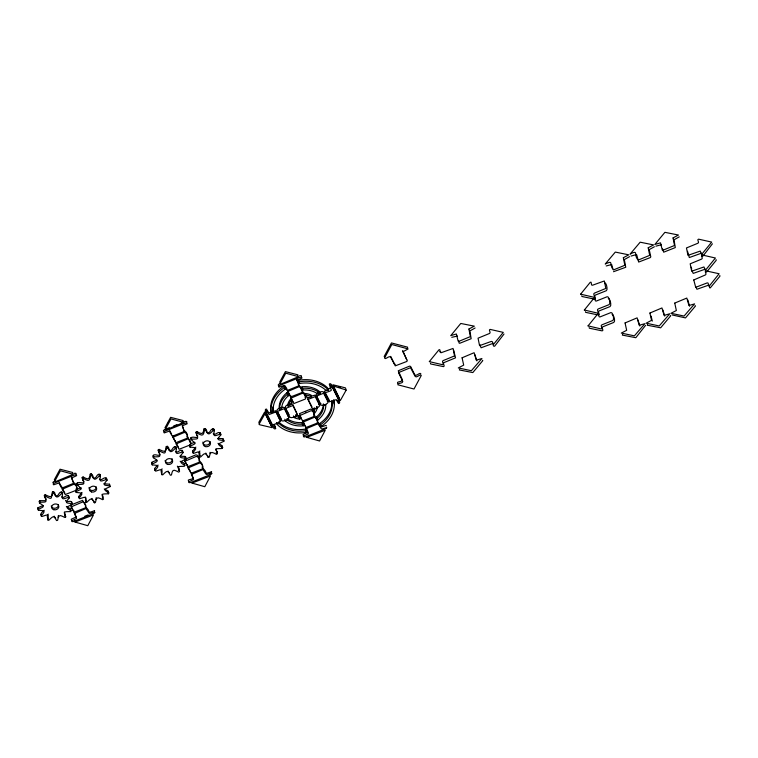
<?xml version="1.0" encoding="UTF-8"?>
<svg xmlns="http://www.w3.org/2000/svg" width="758" height="758" viewBox="0 0 758 758"><rect width="100%" height="100%" fill="white"/><g stroke="black" fill="none" stroke-linecap="round" stroke-linejoin="round"><path stroke-width="1.14" d="M100.245 476.687L100.009 474.489L99.023 474.214C96.152 474.461 96.664 479.047 93.66 477.938M176.263 449.115L176.027 446.917L175.041 446.642C172.113 446.926 172.559 451.882 169.356 450.224M323.694 405.445L323.657 406.392A21.224 16.894 -13.2 0 1 317.09 418.312L317.782 420.065L318.549 419.449A23.375 18.609 -13.2 0 0 325.826 405.142L325.807 404.601L323.694 405.445L323.325 403.862M55.486 495.419L54.69 492.776L53.543 491.667L52.473 491.857C50.398 497.873 53.629 500.517 45.613 496.319L44.75 496.907C47.763 503.056 45.603 501.967 39.89 502.222L39.454 503.056C45.632 506.751 43.898 506.657 38.27 509.376L38.393 510.229C44.874 510.892 45.821 510.494 41.197 515.876L41.832 516.52C47.394 514.871 49.109 513.033 47.887 519.96L48.863 520.234C52.975 516.207 53.685 514.881 56.537 520.557L57.599 520.367C58.783 514.322 59.664 514.796 64.837 517.487L65.7 516.899C62.687 510.75 64.847 511.849 70.56 511.584L70.996 510.759L70.21 508.656L66.334 506.467M169.318 450.072L168.522 447.419L167.376 446.32L166.305 446.5C164.23 452.526 167.461 455.17 159.445 450.972L158.583 451.56C161.596 457.709 159.436 456.619 153.722 456.875L153.287 457.709C159.464 461.404 157.73 461.309 152.102 464.029L152.225 464.881C158.706 465.535 159.654 465.147 155.03 470.519L155.665 471.173C161.227 469.524 162.942 467.686 161.719 474.612L162.695 474.887C166.807 470.86 167.518 469.534 170.37 475.209L171.431 475.02C172.616 468.975 173.497 469.448 178.67 472.139L179.532 471.552L179.39 470.055L178.556 467.279L177.344 466.17M168.38 422.462L168.731 421.486M184.459 459.765L186.866 464.815M287.263 390.029L289.954 395.297M74.654 520.395L74.9 520.879M209.928 453.511L210.032 452.308M288.135 406.155L288.182 405.918A14.933 11.882 -13.2 0 1 290.807 400.916L290.437 399.324A14.933 11.882 -13.2 0 0 287.813 404.327L288.135 406.155L290.684 404.8A12.782 10.167 -13.2 0 1 291.659 402.962L290.532 399.22M316.853 406.44L317.176 408.259A14.933 11.882 -13.2 0 1 314.542 413.262L313.329 409.633A12.782 10.167 -13.2 0 0 314.02 408.41M70.75 505.235L73.138 510.371M175.79 442.255L178.556 447.637M305.853 427.038L308.023 432.268L303.048 434.524L303.228 435.225A2.757 2.198 -13.2 0 0 303.57 435.291M58.034 517.344L58.394 515.44M95.849 499.569L96.2 497.655M314.295 407.785L314.674 409.367A12.782 10.167 -13.2 0 1 313.698 411.215L313.509 411.49M43.121 505.491L37.9 507.794L38.393 510.229M80.935 487.707L76.312 489.545M156.953 460.134L152.33 461.973L151.733 462.446L152.538 463.545M158.071 465.071L155.362 467.468L154.66 468.937L155.03 470.519M194.768 442.359L191.025 443.61M93.101 513.621L92.864 513.138M210.108 474.641L209.606 474.157M420.889 373.921C420.065 371.752 416.635 376.536 414.882 375.011L410.59 366.417L409.557 366.133L398.234 370.785L402.422 379.881C402.716 382.24 396.254 381.227 397.533 383.226M41.197 515.876L40.828 514.284L41.529 512.815L44.201 510.267M68.627 496.983L68.248 495.704C65.558 494.728 63.776 499.086 61.578 496.916M68.874 496.348L69.253 497.94C64.62 503.312 65.576 502.924 72.057 503.577L72.181 504.43C66.552 507.159 64.818 507.055 70.996 510.759M104.253 488.976L108.024 490.881L108.811 492.984L108.375 493.809C102.662 494.074 100.501 492.975 103.514 499.124L102.652 499.712C97.479 497.021 96.598 496.547 95.413 502.592L94.352 502.781C91.5 497.106 90.78 498.432 86.677 502.45L85.701 502.184C86.924 495.258 85.199 497.096 79.647 498.745L78.642 496.509L82.016 492.492M79.012 498.091C83.636 492.719 82.688 493.107 76.198 492.454L75.715 490.019L76.52 491.118M106.433 479.208L106.063 477.928C103.372 476.953 101.591 481.302 99.393 479.141M106.688 478.573L107.067 480.165C102.434 485.537 103.391 485.148 109.872 485.802L109.995 486.655C104.367 489.384 102.633 489.28 108.811 492.984M182.46 451.635L182.081 450.356C179.39 449.38 177.609 453.729 175.411 451.569M182.706 451.001L183.085 452.592C178.452 457.965 179.409 457.576 185.89 458.23L186.013 459.083C180.385 461.811 178.651 461.707 184.829 465.412L184.393 466.236C181.939 466.739 175.107 465.346 179.172 469.373L178.301 470.557M215.973 448.992L217.328 453.142L216.485 454.364C211.311 451.673 210.43 451.2 209.246 457.245L208.185 457.425C205.333 451.759 204.613 453.085 200.51 457.102L199.534 456.837C200.756 449.911 199.032 451.749 193.48 453.398L192.475 451.162L195.848 447.144M192.845 452.744C197.468 447.372 196.521 447.76 190.031 447.106L189.661 445.524M220.265 433.86L219.896 432.581C217.205 431.605 215.424 435.954 213.225 433.794M220.521 433.225L220.891 434.817C216.267 440.19 217.224 439.801 223.705 440.455L223.828 441.308C218.2 444.036 216.466 443.932 222.644 447.627L222.208 448.461C219.744 448.963 212.922 447.571 216.987 451.597L217.347 453.777M280.062 419.96L275.666 410.741L268.739 412.93L266.465 409.083L265.584 409.301A2.757 2.198 -13.2 0 0 265.537 411.007L273.145 426.261M345.79 388.674L345.373 387.85L332.895 384.761L339.148 397.779M451.759 337.301L457.453 336.078M606.201 265.963L611.668 264.514L612.824 268.73M672.024 314.921L685.497 317.915L695.474 306.014L695.143 305.626M85.427 497.21L85.701 502.184M39.454 503.056L39.511 500.64L45.196 500.668M76.198 492.454L76.084 491.601C85.389 487.385 79.997 489.668 76.899 483.689L77.325 482.865L79.183 482.495L83.01 482.884M77.269 485.281L77.325 482.865M70.617 509.168L70.56 511.584M108.432 491.392L108.375 493.809M153.287 457.709L153.343 455.293C155.579 453.483 158.63 456.989 160.033 454.213M190.031 447.106L189.917 446.254C199.221 442.037 193.83 444.321 190.732 438.342L191.158 437.508L193.015 437.148L196.843 437.537M191.101 439.924L191.158 437.508M184.023 464.654L184.45 463.82L183.398 462.655L180.167 461.271M217.982 443.335L221.857 445.533L222.208 448.461M326.414 425.987L325.959 425.399L320.748 427.19L318.218 422.509L317.232 422.301M585.441 311.671L585.602 312.343L597.351 314.797M172.597 435.509L174.852 440.73M317.242 421.221L314.987 416L314.153 415.659M52.473 491.857L52.852 493.439C51.895 498.783 48.417 496.12 45.243 494.737L44.381 495.325L44.523 496.822L46.2 499.124M93.471 477.91L92.504 474.991L91.348 473.892L90.287 474.072C89.112 480.127 88.222 479.653 83.048 476.962L82.186 477.54L83.02 480.563M90.287 474.072L90.666 475.664C89.482 481.709 88.601 481.235 83.427 478.544L82.565 479.132C85.578 485.281 83.408 484.191 77.704 484.447M166.305 446.5L166.684 448.092C165.727 453.436 162.25 450.773 159.076 449.39L158.204 449.968L158.81 452.659M207.171 432.448L206.337 429.644L205.181 428.545L204.12 428.725C202.936 434.779 202.054 434.296 196.881 431.615L196.019 432.193C197.866 439.242 199.951 439.1 191.537 439.1M204.12 428.725L204.499 430.317C203.315 436.362 202.433 435.888 197.26 433.197L196.398 433.784L196.625 434.884M186.913 422.092L186.601 421.505A2.757 2.198 -13.2 0 0 184.507 421.647L181.247 422.945M631.044 256.071L636.36 254.584M655.897 246.17L661.364 244.72M430.449 363.281L430.61 363.954L443.43 366.635C445.562 366.389 442.132 363.234 444.103 362.551L455.53 357.842L453.654 350.177M581.727 295.81L581.879 296.482L593.637 298.936M589.165 327.532L589.326 328.205L602.146 330.876C604.268 330.659 600.848 327.475 602.818 326.793L613.753 322.444C615.809 321.582 613.592 314.21 612.085 314.447M48.237 514.132L47.271 516.17L47.887 519.96M162.07 468.785L161.103 470.822L161.719 474.612M199.885 451.01L198.918 453.047L199.534 456.837M182.327 425.816L184.241 431.435L172.976 436.021L171.981 435.803L169.366 431.094L164.249 432.913L163.794 432.325A2.757 2.198 -13.2 0 1 165.301 431.027L184.886 423.229A2.757 2.198 -13.2 0 1 186.97 423.097L187.16 423.788L182.327 425.816L183.796 429.919M184.564 459.519L195.886 454.857C197.952 454.497 200.074 459.177 198.966 460.57M191.187 472.604L192.788 476.716M277.324 411.48L281.445 420.652C283.075 421.893 288.836 419.676 288.902 417.686L284.648 409.159L283.824 408.818L277.324 411.48L281.597 419.411M301.93 390.711L299.107 385.055M288.41 416.748L284.278 407.577C282.743 406.373 276.926 408.571 276.831 410.542M302.679 420.302L305.123 425.844M703.026 256.005L712.425 243.792M706.75 271.866L716.234 260.307L716.073 259.634M314.447 413.375L314.172 411.679M73.213 481.794L71.252 476.754M70.901 505.008L82.575 500.356L85.512 505.349L85.322 506.069M190.362 443.079L188.24 437.717L187.302 437.404M296.785 413.451L292.73 404.213C291.025 402.953 282.298 405.738 286.221 409.074M406.705 359.718L402.65 350.48M439.991 351.665L440.72 351.627M287.197 392.53L286.439 393.137A23.375 18.609 -13.2 0 0 279.152 407.453L279.55 409.576L281.663 408.733L281.701 407.785A21.224 16.894 -13.2 0 1 288.267 395.865L287.197 392.53L288.391 395.761M287.576 394.113L286.808 394.729A23.375 18.609 -13.2 0 0 279.522 409.036L279.55 409.576M316.958 418.416L316.711 416.729A21.224 16.894 -13.2 0 0 323.287 404.81M185.047 457.965L185.52 456.648L184.829 456.392L179.921 456.193M305.057 397.419C306.194 395.837 304.119 391.914 302.186 391.649M72.635 473.096L72.654 472.461L60.053 469.211L54.358 479.691L54.964 480.146M76.207 474.082L76.018 473.38A2.757 2.198 -13.2 0 0 73.933 473.523M271.582 426.356L264.684 411.982L258.829 422.329L259.236 423.154M407.596 347.808L407.539 347.145L391.441 342.938L384.183 356.45L384.694 356.933M64.468 515.904L65.311 514.682L64.326 512.114M102.283 498.129L103.126 496.897L102.141 494.339M216.115 452.782L216.977 452.194M283.975 386.059L283.028 386.684A32.007 25.478 -13.2 0 0 270.739 410.4L271.241 412.883L273.231 411.651A29.846 23.763 -13.2 0 1 284.695 389.536L285.141 389.242L283.975 386.059L285.141 389.242M284.345 387.641L283.397 388.276A32.007 25.478 -13.2 0 0 271.108 411.982L271.241 412.883M320.208 424.935L320.662 424.632A29.846 23.763 -13.2 0 0 332.127 402.526L331.748 400.935A29.846 23.763 -13.2 0 1 320.283 423.049L319.838 423.343L321.013 426.536L321.961 425.901A32.007 25.478 -13.2 0 0 334.25 402.195L333.738 399.712M493.439 344.473L503.274 332.383L490.151 329.398C488.029 329.635 491.43 332.809 489.479 333.482L478.052 338.182L479.568 345.648L491.336 341.413C493.922 340.806 492.15 347.306 494.614 346.245L504.013 334.032M705.584 270.094L715.41 258.014L702.287 255.02C700.165 255.266 703.585 258.421 701.614 259.103L690.187 263.812L691.684 271.212L703.955 266.949L706.068 272.094M291.044 396.064L290.56 396.86L292.948 401.664M62.45 493.742L62.194 492.264L61.208 491.989C58.29 492.274 58.821 497.002 55.656 495.685M69.253 497.94L68.618 497.286C63.056 498.935 61.341 500.782 62.563 493.846L61.587 493.581C57.475 497.608 56.765 498.925 53.913 493.259L53.543 491.667M107.067 480.165L106.433 479.511C100.871 481.159 99.156 482.998 100.378 476.071L99.402 475.806C95.29 479.823 94.579 481.15 91.727 475.484L91.348 473.892M183.085 452.592L182.451 451.939C176.889 453.587 175.174 455.425 176.396 448.499L175.42 448.234C171.308 452.251 170.597 453.578 167.745 447.912L167.376 446.32M214.097 430.62L213.841 429.132L212.856 428.867C209.928 429.151 210.459 433.879 207.304 432.562M220.891 434.817L220.265 434.163C214.703 435.812 212.989 437.65 214.211 430.724L213.235 430.459C209.123 434.476 208.412 435.803 205.56 430.127L205.181 428.545M183.133 421.268L183.152 420.557L170.626 417.336L164.941 427.815L165.538 428.27M297.913 375.542L297.932 374.831L285.406 371.609L279.721 382.089L280.043 382.582M301.485 376.518L301.381 375.779A2.757 2.198 -13.2 0 0 299.287 375.921M701.775 254.271L711.686 242.086L698.563 239.158C696.431 239.424 699.861 242.56 697.891 243.242L686.464 247.951L687.961 255.351L700.231 251.088L702.296 256.195M459.623 369.373L459.367 369.951L472.812 372.576L482.78 360.666L482.448 360.287M622.621 334.515L622.365 335.093L635.81 337.717L645.532 325.409M647.474 324.614L647.209 325.191L660.654 327.816L670.631 315.906L670.29 315.527M298.311 384.353L298.794 383.548L296.615 379.152M186.819 436.655C188.534 435.518 185.899 430.487 183.919 430.847M76.236 488.531C77.951 487.403 75.298 482.334 73.337 482.723M308.089 397.391L307.634 398.272L311.926 406.866M318.881 404.696L319.336 403.825L314.987 395.164L311.074 396.207M327.323 401.333L327.788 400.461L323.533 391.943C321.961 390.73 316.162 392.9 316.086 394.909L320.331 403.427M313.566 414.939C315.319 413.811 312.561 408.77 310.666 409.131L299.476 413.65L301.134 418.084M202.064 467.25C203.836 466.123 201.088 461.271 199.269 461.404M169.28 427.711L164.931 429.445A2.757 2.198 -13.2 0 0 163.425 430.743L163.965 431.302M173.629 425.977L176.898 424.679M311.623 396.794L308.894 397.628A12.782 10.167 -13.2 0 0 306.715 397.021L305.322 395.07L305.237 393.497A14.933 11.882 -13.2 0 1 311.131 395.136L311.5 396.718A14.933 11.882 -13.2 0 0 305.607 395.079L305.322 395.07M318.095 394.217L320.208 393.374L319.165 391.223A23.375 18.609 -13.2 0 0 302.271 386.713L301.608 386.788L302.802 390.019L303.967 389.953A21.224 16.894 -13.2 0 1 317.981 394.122L317.725 392.635M328.517 390.067L326.139 390.55A29.846 23.763 -13.2 0 0 300.064 383.406L299.552 383.501L298.387 380.317L299.505 380.109A32.007 25.478 -13.2 0 1 327.465 387.764L328.517 390.067L327.835 389.356A32.007 25.478 -13.2 0 0 299.874 381.7L298.756 381.899M276.841 424.11L279.219 423.627A29.846 23.763 -13.2 0 0 305.284 430.771L306.602 432.278L305.474 432.477A32.007 25.478 -13.2 0 1 277.523 424.821L276.471 422.528M285.141 420.804L287.377 420.055A21.224 16.894 -13.2 0 0 301.381 424.224L302.546 424.158L303.371 425.806L302.707 425.873A23.375 18.609 -13.2 0 1 285.823 421.372L284.771 419.221M293.734 417.383L296.463 416.549A12.782 10.167 -13.2 0 0 298.633 417.156L299.751 419.098A14.933 11.882 -13.2 0 1 293.858 417.45L293.488 415.867M314.807 408.988L317.223 408.022M332.061 402.11L334.117 401.295M84.811 516.226L88.108 514.919M85.446 507.007C91.794 511.773 85.626 513.763 94.627 510.693A2.757 2.198 -13.2 0 1 94.362 511.1M202.452 468.027C208.801 472.793 202.632 474.783 211.634 471.713A2.757 2.198 -13.2 0 1 211.141 472.357M53.382 483.178L52.842 482.619A2.757 2.198 -13.2 0 1 54.349 481.321M604.543 282.762C606.372 282.099 608.087 290.162 606.305 290.721L595.371 295.08C593.41 295.772 596.83 298.879 594.698 299.164M608.267 298.614C610.067 297.96 611.858 305.986 610.029 306.583L599.095 310.941C597.162 311.604 600.488 314.617 598.498 315.025M338.949 387.006L340.588 386.893M306.602 432.278L305.427 429.085L304.915 429.18A29.846 23.763 -13.2 0 1 278.84 422.045L278.897 423.296M204.499 430.317L205.56 430.127M166.684 448.092L167.745 447.912M90.666 475.664L91.727 475.484M52.852 493.439L53.913 493.259M395.306 364.295L394.804 364.238M187.652 465.08L187.15 465.033M61.815 486.361L61.227 486.276M73.924 510.646L73.261 510.504M301.987 388.371L302.65 388.304A23.375 18.609 -13.2 0 1 319.535 392.805L320.208 393.374M637.895 319.8L639.856 326.035M474.896 354.659L476.858 360.893M303.371 425.806L302.177 422.566L301.011 422.632A21.224 16.894 -13.2 0 1 286.998 418.463M321.06 403.777L320.501 403.626M278.565 385.614L278.195 385.017A2.757 2.198 -13.2 0 1 279.711 383.719M274.803 427.417L275.344 426.858L274.055 424.281M662.833 309.889L664.709 316.133M299.372 417.506L300.035 419.108M329.398 400.413L324.481 391.213L331.028 387.736M175.468 441.08L174.946 440.872M299.666 417.525L298.264 415.574A12.782 10.167 -13.2 0 1 296.084 414.967M338.438 402.062L337.244 400.139M286.865 388.769L285.055 385.831M190.523 471.647L187.738 466.511M64.79 492.946L61.919 487.877M199.165 455.255L200.14 455.52M188.458 480.951C186.714 479.075 193.498 479.928 193.214 477.578M85.332 500.602L86.308 500.867M71.451 519.931L71.261 519.23L76.236 516.975L74 511.991M47.517 518.377L48.493 518.643M719.797 275.495L719.948 276.168L710.265 287.888L709.706 287.869L709.242 285.946M687.847 300.007L689.553 306.241M679.244 236.866L674.023 239.793L675.283 247.591L663.686 252.187L662.52 248.927M654.4 246.767L649.208 249.619L650.8 256.867L650.26 257.597L638.672 262.069L636.739 254.84M629.557 256.659L624.327 259.587L625.748 267.261L613.525 271.715M475.114 327.996L469.884 330.924L471.154 338.722L459.746 343.289L459.111 343.109L458.618 341.062M223.705 440.455L222.644 438.617L217.736 438.418M109.995 486.655L109.503 484.22L103.903 483.765M72.181 504.43L71.688 501.995C69.84 499.929 66.192 503.34 65.51 500.375M493.06 343.365L481.074 347.78L479.814 344.53M305.815 411.708L305.351 411.945M197.023 435.405L197.847 436.002M83.191 480.752L84.015 481.349M77.96 484.855L76.899 483.689M192.475 451.162L193.48 453.398M154.66 468.937L155.295 469.581M78.642 496.509L79.277 497.153M40.828 514.284L41.463 514.938M701.52 253.172L689.306 257.549L687.525 251.305M705.3 269.147L693.219 273.401L692.187 271.156M169.479 473.181L168.039 471.05M55.647 518.529L54.169 516.16M171.668 434.287L169.839 430.696M190.732 438.342L191.139 438.854M152.917 456.117L153.324 456.638M39.084 501.464L39.492 501.985M206.659 454.743L205.816 453.038M92.827 500.09L91.983 498.385M709.024 285.008L696.934 289.262L695.91 287.007M394.52 364.02L390.702 356.374M60.991 486.02L59.266 482.571M330.981 387.575L329.266 384.145L330.014 383.633A2.757 2.198 -13.2 0 1 331.464 384.742L339.072 399.997A2.757 2.198 -13.2 0 1 339.186 401.276M298.387 380.317L299.183 381.918M304.943 393.478L305.881 395.363M313.139 409.907L314.077 411.784M316.588 416.824L317.782 420.065M290.911 400.802L291.849 402.688M287.159 410.969L289.054 414.749M691.249 267.167L691.713 269.156M651.113 316.105L652.278 321.089M320.634 424.944L321.013 426.536M302.433 388.437L302.802 390.019M305.427 429.085L305.806 430.677M302.177 422.566L302.546 424.158M298.728 415.649L299.097 417.232M295.772 414.834L296.141 416.417M273.297 412.068L272.861 410.069A29.846 23.763 -13.2 0 1 272.766 407.065M223.828 441.308L223.335 438.863M219.896 432.581L220.265 434.163M222.265 446.045L222.644 447.627M213.841 429.132L214.211 430.724M212.856 428.867L213.235 430.459M207.815 455.842L208.185 457.425M196.881 431.615L197.26 433.197M196.019 432.193L196.398 433.784M189.547 444.671L189.917 446.254M185.52 456.648L185.89 458.23M185.634 457.5L186.013 459.083M182.081 450.356L182.451 451.939M184.45 463.82L184.829 465.412M176.027 446.917L176.396 448.499M175.041 446.642L175.42 448.234M159.076 449.39L159.445 450.972M158.204 449.968L158.583 451.56M153.343 455.293L153.722 456.875M151.733 462.446L152.225 464.881M106.063 477.928L106.433 479.511M100.009 474.489L100.378 476.071M99.023 474.214L99.402 475.806M93.983 501.19L94.352 502.781M83.048 476.962L83.427 478.544M82.186 477.54L82.565 479.132M68.248 495.704L68.618 497.286M62.194 492.264L62.563 493.846M61.208 491.989L61.587 493.581M65.33 515.317L65.7 516.899M45.243 494.737L45.613 496.319M44.381 495.325L44.75 496.907M39.511 500.64L39.89 502.222M37.9 507.794L38.27 509.376M109.503 484.22L109.616 485.073M71.688 501.995L71.802 502.848M58.461 504.705A3.657 2.918 -13.2 0 1 55.249 508.211A3.657 2.918 -13.2 0 1 51.25 505.937M96.266 486.92A3.657 2.918 -13.2 0 1 92.59 490.492A3.657 2.918 -13.2 0 1 89.084 487.394M172.066 458.628A3.657 2.918 -13.2 0 1 169.546 462.759A3.657 2.918 -13.2 0 1 165.083 460.589M210.099 441.573A3.657 2.918 -13.2 0 1 206.422 445.145A3.657 2.918 -13.2 0 1 202.917 442.047M333.88 400.612A32.007 25.478 -13.2 0 1 333.975 403.825M316.797 406.676A14.933 11.882 -13.2 0 1 316.588 407.425M429.341 361.632L442.464 364.693C444.595 364.456 441.165 361.282 443.136 360.609L454.563 355.909L453.047 348.443L441.279 352.678C439.318 353.493 440.777 348.462 438.967 349.789L429.36 361.566M462.067 357.795L463.688 365.11L458.306 367.933L471.362 370.719L481.908 358.534L476.28 360.154L474.11 352.716L462.067 357.795M468.908 329.057L470.405 336.59L458.978 341.299L458.145 341.176L456.382 333.975L450.735 335.661L460.769 323.458L474.309 326.158L468.927 328.981M580.619 294.17L593.741 297.221C595.873 296.984 592.434 293.82 594.405 293.138L605.832 288.438L604.315 280.972L592.548 285.216C590.577 286.022 592.074 281 590.236 282.317L580.619 294.17M584.342 310.022L597.456 313.082C599.587 312.846 596.167 309.671 598.128 308.999L609.062 304.65C611.033 304.005 608.901 295.762 607.205 296.719L596.271 301.068C594.253 301.855 595.807 296.814 593.959 298.178L584.342 310.022M588.056 325.883L601.179 328.944C603.311 328.697 599.881 325.533 601.852 324.86L612.786 320.501C614.738 319.876 612.682 311.633 610.92 312.571L599.995 316.929C598.005 317.744 599.512 312.694 597.683 314.03L588.056 325.883M623.341 257.72L624.848 265.253L613.421 269.962C608.532 263.756 614.113 259.956 605.235 264.03L615.307 252.082L628.742 254.821L623.341 257.72M625.066 322.936L626.658 330.327L621.314 333.075L634.37 335.86L644.906 323.675L639.231 325.258L637.108 317.858L625.066 322.936M648.194 247.828L649.691 255.361L638.264 260.06C633.091 255.418 639.259 249.249 630.087 254.129L640.159 242.19L653.595 244.919L648.213 247.752M649.909 313.035L651.539 320.35L646.157 323.183L659.214 325.959L669.75 313.784L664.131 315.394L661.952 307.956L649.909 313.035M673.038 237.927L674.535 245.459L663.108 250.168L662.274 250.045L660.521 242.844L654.846 244.483L664.899 232.327L678.438 235.027L673.038 237.927M674.753 303.134L676.354 310.524L671.001 313.281L684.057 316.067L694.593 303.882L688.975 305.502L686.805 298.065L674.772 303.067M693.769 279.958L695.702 287.32L707.195 282.895C709.194 282.09 707.659 287.13 709.507 285.785L719.105 273.742L706.011 270.881C703.898 271.127 707.309 274.282 705.338 274.964L693.769 279.958M62.279 489.213L65.264 494.548L76.605 490.123C78.377 488.995 75.648 483.955 73.715 484.315L62.279 489.213M71.584 478.014L73.659 483.31L62.298 487.925L61.407 487.678L58.878 482.998L53.666 484.788L53.212 484.201A2.757 2.198 -13.2 0 1 54.728 482.903L74.303 475.105A2.757 2.198 -13.2 0 1 76.397 474.972L76.653 475.617L71.584 478.014M71.1 506.913L74.085 512.237L85.427 507.813C87.161 506.685 84.451 501.635 82.537 502.004L71.1 506.913M74.388 513.498L76.624 518.472L71.631 520.822L71.82 521.513A2.757 2.198 -13.2 0 0 73.905 521.381L93.49 513.583A2.757 2.198 -13.2 0 0 94.996 512.285C87.198 513.147 91.33 515.791 85.919 508.561L74.388 513.498M172.862 437.338L175.847 442.672L187.188 438.247C188.894 437.214 186.193 431.994 184.289 432.439L172.862 437.338M176.14 443.923L179.125 449.257L190.466 444.823C192.191 443.695 189.509 438.626 187.577 439.015L176.14 443.923M184.829 461.347L187.813 466.682L199.155 462.257C200.87 461.224 198.16 456.003 196.256 456.449L184.848 461.262M188.107 467.932L191.092 473.257L202.443 468.832C204.177 467.648 201.514 462.655 199.543 463.024L188.107 467.932M191.395 474.517L193.612 479.577L188.571 481.889L188.827 482.533A2.757 2.198 -13.2 0 0 190.912 482.401L210.497 474.603A2.757 2.198 -13.2 0 0 212.003 473.305C204.651 474.063 207.929 476.905 202.926 469.581L191.414 474.432M259.141 424.082L259.606 424.736L272.16 427.683L265.054 413.574L259.141 424.082M273.951 424.679L275.741 428.516L274.964 428.952A2.757 2.198 -13.2 0 1 273.524 427.844L265.916 412.589A2.757 2.198 -13.2 0 1 265.963 410.893L266.835 410.665L269.118 414.512L275.268 412.21L276.206 412.532L280.498 421.382L273.951 424.679M285.605 408.439L289.897 417.288C291.527 418.53 297.269 416.313 297.344 414.313L292.853 405.549L285.605 408.439M287.633 391.611L290.617 396.946L301.968 392.521C303.674 391.488 300.964 386.267 299.069 386.713L287.661 391.526M290.92 398.196L293.905 403.531L305.247 399.106C306.981 397.969 304.261 392.919 302.347 393.298L290.92 398.196M296.937 380.412L299.022 385.708L287.652 390.323L286.761 390.076L284.231 385.396L279.029 387.186L278.574 386.599A2.757 2.198 -13.2 0 1 280.081 385.301L299.656 377.503A2.757 2.198 -13.2 0 1 301.75 377.37L301.94 378.062L296.937 380.412M299.609 415.621L302.594 420.955L313.935 416.53C315.698 415.337 312.912 410.343 311.036 410.722L299.609 415.621M302.887 422.206L305.872 427.54L317.214 423.106C318.976 421.922 316.228 416.938 314.324 417.298L302.887 422.206M307.966 399.532L312.258 408.382C313.888 409.623 319.639 407.406 319.705 405.407L315.214 396.642L307.985 399.447M306.175 428.791L308.392 433.851L303.418 436.115L303.607 436.807A2.757 2.198 -13.2 0 0 305.692 436.674L325.277 428.876A2.757 2.198 -13.2 0 0 326.783 427.578C318.834 429.833 323.126 429.672 317.706 423.855L306.194 428.706M316.408 396.159L320.7 405.009C322.377 406.269 327.797 404.014 328.186 402.119L323.581 393.231L316.408 396.159M324.86 392.796L329.313 401.844L336.239 399.665L338.513 403.512L339.394 403.284A2.757 2.198 -13.2 0 0 339.442 401.588L331.833 386.324A2.757 2.198 -13.2 0 0 330.393 385.225C328.858 390.844 336.211 389.328 324.86 392.796M346.226 390L340.295 400.603L333.198 386.485L333.842 386.173L346.226 390M398.5 372.623L402.792 381.464C403.066 383.794 396.652 382.828 397.903 384.808L414.001 389.015L421.259 375.504C420.453 373.296 416.881 378.242 415.213 376.518L410.542 367.677L398.5 372.623M402.981 351.74L407.302 360.666L406.819 361.462L395.269 365.858L390.597 357.018C388.93 355.294 385.358 360.221 384.552 358.032L391.82 344.52L408.155 348.917L402.981 351.74M54.709 481.349L55.334 481.737L73.213 474.281L60.422 470.794L54.737 481.273M75.004 522.054L87.786 525.692L93.48 514.919L75.004 522.054M165.282 429.473L165.907 429.862L183.796 422.405L170.995 418.918L165.31 429.398M192.011 483.073L204.802 486.712L210.497 475.939L192.011 483.073M280.062 383.747L280.687 384.135L298.576 376.679L285.775 373.192L280.062 383.747M306.791 437.347L319.573 440.985L325.267 430.212L306.791 437.347M53.761 509.717A3.657 2.918 -13.2 0 0 58.83 506.287A3.657 2.918 -13.2 0 0 53.079 504.714A3.657 2.918 -13.2 0 0 53.761 509.717M91.576 491.942A3.657 2.918 -13.2 0 0 96.645 488.512A3.657 2.918 -13.2 0 0 90.894 486.93A3.657 2.918 -13.2 0 0 91.576 491.942M167.594 464.37A3.657 2.918 -13.2 0 0 172.663 460.94A3.657 2.918 -13.2 0 0 166.912 459.357A3.657 2.918 -13.2 0 0 167.594 464.37M205.409 446.595A3.657 2.918 -13.2 0 0 210.478 443.165A3.657 2.918 -13.2 0 0 204.726 441.582A3.657 2.918 -13.2 0 0 205.409 446.595"/></g></svg>
